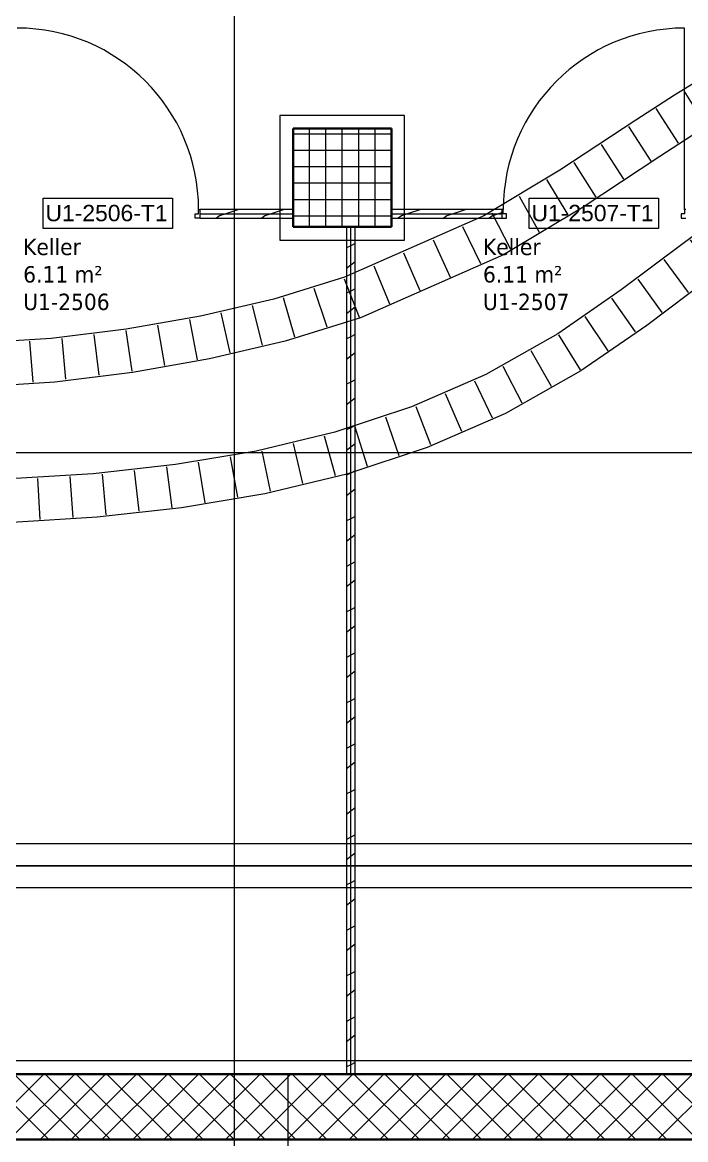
# Model space of a CAD drawing. Extents: x -1907 to 937, y -179 to 966.
# Drawn here: x -57.9 to 2.8, y 218.7 to 320.9 of the extents above; entities that cross this region are included whole.
import ezdxf
from ezdxf.lldxf.tags import DXFTag

# ---------------------------------------------------------------- set-up
doc = ezdxf.new("R2010")
doc.units = 0
doc.layers.get('0').update_dxf_attribs({"lineweight": 13})
for name, color, linetype, lineweight in [('A-AREA-____-IDEN', 7, 'Continuous', 5), ('A-DOOR-____-IDEN', 7, 'Continuous', 5), ('A-DOOR-FRAM-MCUT', 7, 'Continuous', 9), ('A-DOOR-OPNG-OTLN', 7, 'Continuous', 9), ('A-FLOR-____-OVHD', 7, 'Strichpunkt - Fein', 9), ('A-WALL-____-MCUT', 7, 'Continuous', 35), ('A-WALL-____-PATT', 7, 'Continuous', 35), ('A-WALL-FNSH-MCUT', 7, 'Continuous', 35), ('S-COLS-____-MCUT', 7, 'Continuous', 35), ('S-COLS-____-OTLN', 7, 'Continuous', 9), ('S-GRID-____-OTLN', 7, 'Continuous', 5)]:
    doc.layers.add(name, color=color, linetype=linetype, lineweight=lineweight)
doc.layers.add('EL01_WAN_Röhre Boden', color=7, linetype='Continuous', lineweight=13, true_color=0xff6666)
doc.styles.get("Standard").update_dxf_attribs({"font": 'arial.ttf'})
tags = doc.linetypes.add('_Rasterlinie_', pattern=[0.375, 0.2, -0.05, 0.075, -0.05]).pattern_tags.tags
tags[10:11] = [DXFTag(74, 4), DXFTag(75, 0), DXFTag(340, '0'), DXFTag(46, 1.0), DXFTag(50, 0.0), DXFTag(44, 0.0), DXFTag(45, 0.0)]
tags[8:9] = [DXFTag(74, 4), DXFTag(75, 0), DXFTag(340, '0'), DXFTag(46, 1.0), DXFTag(50, 0.0), DXFTag(44, 0.0), DXFTag(45, 0.0)]
tags[6:7] = [DXFTag(74, 4), DXFTag(75, 0), DXFTag(340, '0'), DXFTag(46, 1.0), DXFTag(50, 0.0), DXFTag(44, 0.0), DXFTag(45, 0.0)]
tags[4:5] = [DXFTag(74, 4), DXFTag(75, 0), DXFTag(340, '0'), DXFTag(46, 1.0), DXFTag(50, 0.0), DXFTag(44, 0.0), DXFTag(45, 0.0)]
tags = doc.linetypes.add('ACAD_ISO03W100', pattern=[30, 12, -18]).pattern_tags.tags
tags[6:7] = [DXFTag(74, 4), DXFTag(75, 0), DXFTag(340, '0'), DXFTag(46, 0.0), DXFTag(50, 0.0), DXFTag(44, 0.0), DXFTag(45, 0.0)]
tags[4:5] = [DXFTag(74, 4), DXFTag(75, 0), DXFTag(340, '0'), DXFTag(46, 0.0), DXFTag(50, 0.0), DXFTag(44, 0.0), DXFTag(45, 0.0)]
tags = doc.linetypes.add('Strichpunkt - Fein', pattern=[0.2, 0.1, -0.05, 0, -0.05]).pattern_tags.tags
tags[10:11] = [DXFTag(74, 4), DXFTag(75, 0), DXFTag(340, '0'), DXFTag(46, 1.0), DXFTag(50, 0.0), DXFTag(44, 0.0), DXFTag(45, 0.0)]
tags[8:9] = [DXFTag(74, 4), DXFTag(75, 0), DXFTag(340, '0'), DXFTag(46, 1.0), DXFTag(50, 0.0), DXFTag(44, 0.0), DXFTag(45, 0.0)]
tags[6:7] = [DXFTag(74, 4), DXFTag(75, 0), DXFTag(340, '0'), DXFTag(46, 1.0), DXFTag(50, 0.0), DXFTag(44, 0.0), DXFTag(45, 0.0)]
tags[4:5] = [DXFTag(74, 4), DXFTag(75, 0), DXFTag(340, '0'), DXFTag(46, 1.0), DXFTag(50, 0.0), DXFTag(44, 0.0), DXFTag(45, 0.0)]
tags = doc.linetypes.add('STRICHPUNKT2', pattern=[12.7, 6.35, -3.175, 0, -3.175]).pattern_tags.tags
tags[10:11] = [DXFTag(74, 4), DXFTag(75, 0), DXFTag(340, '0'), DXFTag(46, 0.0), DXFTag(50, 0.0), DXFTag(44, 0.0), DXFTag(45, 0.0)]
tags[8:9] = [DXFTag(74, 4), DXFTag(75, 0), DXFTag(340, '0'), DXFTag(46, 0.0), DXFTag(50, 0.0), DXFTag(44, 0.0), DXFTag(45, 0.0)]
tags[6:7] = [DXFTag(74, 4), DXFTag(75, 0), DXFTag(340, '0'), DXFTag(46, 0.0), DXFTag(50, 0.0), DXFTag(44, 0.0), DXFTag(45, 0.0)]
tags[4:5] = [DXFTag(74, 4), DXFTag(75, 0), DXFTag(340, '0'), DXFTag(46, 0.0), DXFTag(50, 0.0), DXFTag(44, 0.0), DXFTag(45, 0.0)]

# ---------------------------------------------------------------- blocks, each defined once
blk = doc.blocks.new('Referenz-A0UJ2810XE', base_point=(-1920.13, -159.41))
at = {"layer": 'A-DOOR-____-IDEN', "color": 0, "linetype": 'Continuous', "ltscale": 0.13}
for p, q in [((-55.98, 304.84), (-44.14, 304.84)), ((-55.98, 302.06), (-55.98, 304.84)), ((-44.14, 304.84), (-44.14, 302.06)), ((-11.48, 304.84), (0.36, 304.84)), ((-11.48, 302.06), (-11.48, 304.84)), ((0.36, 304.84), (0.36, 302.06)), ((-44.14, 302.06), (-55.98, 302.06)), ((0.36, 302.06), (-11.48, 302.06))]:
    blk.add_line(p, q, dxfattribs=at)
at = {"layer": 'A-DOOR-FRAM-MCUT', "color": 0, "linetype": 'Continuous', "ltscale": 0.13}
for p, q in [((-41.76, 303.4), (-41.76, 303.8)), ((-41.76, 303.8), (-41.66, 303.8)), ((-13.86, 303.8), (-13.96, 303.8)), ((-13.86, 303.4), (-13.86, 303.8)), ((2.84, 303.8), (2.74, 303.8)), ((2.74, 303.8), (2.74, 303.4)), ((-42.06, 303.4), (-41.76, 303.4)), ((-42.06, 303), (-42.06, 303.4)), ((-41.66, 303), (-42.06, 303)), ((-13.96, 303), (-13.56, 303)), ((-13.56, 303.4), (-13.86, 303.4)), ((-13.56, 303), (-13.56, 303.4)), ((2.74, 303.4), (2.44, 303.4)), ((2.44, 303.4), (2.44, 303)), ((2.44, 303), (2.84, 303))]:
    blk.add_line(p, q, dxfattribs=at)
at = {"layer": 'A-DOOR-OPNG-OTLN', "color": 0, "linetype": 'Continuous', "ltscale": 0.13}
blk.add_line((2.74, 303.8), (2.74, 320.4), dxfattribs=at)
for centre, major_axis in [((-58.36, 303.8), (16.6, 0)), ((2.74, 303.8), (0, 16.6))]:
    blk.add_ellipse(centre, major_axis=major_axis, ratio=1, start_param=0, end_param=1.570796, dxfattribs=at)
at = {"layer": 'A-FLOR-____-OVHD', "color": 0, "linetype": 'Strichpunkt - Fein', "ltscale": 0.13}
for p, q in [((-22.91, 312.4), (-34.31, 312.4)), ((-34.31, 312.4), (-34.31, 301)), ((-22.91, 301), (-22.91, 312.4)), ((-34.31, 301), (-22.91, 301)), ((30.44, 225.85), (-186.86, 225.85)), ((-33.56, 224.65), (-797.46, 224.65)), ((-33.56, -88.95), (-33.56, 224.65))]:
    blk.add_line(p, q, dxfattribs=at)
at = {"layer": 'A-WALL-____-MCUT', "color": 0, "linetype": 'Continuous', "lineweight": 9, "ltscale": 0.13}
for p, q in [((-41.66, 303.4), (-33.11, 303.4)), ((-24.11, 303.4), (-13.96, 303.4)), ((-27.81, 224.65), (-27.81, 302.2))]:
    blk.add_line(p, q, dxfattribs=at)
at = {"layer": 'A-WALL-____-MCUT', "color": 0, "linetype": 'Continuous', "ltscale": 0.35}
for p, q in [((68.34, 224.65), (-91.91, 224.65)), ((-307.66, 218.65), (68.34, 218.65))]:
    blk.add_line(p, q, dxfattribs=at)
at = {"layer": 'A-WALL-____-PATT', "color": 0, "linetype": 'Continuous', "lineweight": 9, "ltscale": 0.13}
for p, q in [((-38.07, 303.8), (-39.27, 303.4)), ((-33.91, 303.8), (-35.11, 303.4)), ((-21.42, 303.8), (-22.62, 303.4)), ((-17.25, 303.8), (-18.45, 303.4)), ((-39.84, 303.21), (-40.13, 303)), ((-39.27, 303.4), (-39.85, 303.21)), ((-35.68, 303.21), (-35.96, 303)), ((-35.11, 303.4), (-35.69, 303.21)), ((-23.18, 303.21), (-23.47, 303)), ((-22.62, 303.4), (-23.19, 303.21)), ((-19.02, 303.22), (-19.3, 303)), ((-18.45, 303.4), (-19.03, 303.21)), ((-14.85, 303.22), (-15.14, 303)), ((-14.29, 303.4), (-14.86, 303.21)), ((-13.96, 303.51), (-14.29, 303.4)), ((-27.81, 300.48), (-28.21, 300.28)), ((-27.41, 300.68), (-27.81, 300.48)), ((-27.81, 298.7), (-28.21, 298.4)), ((-27.41, 299), (-27.81, 298.7)), ((-27.81, 296.32), (-28.21, 296.12)), ((-27.41, 296.52), (-27.81, 296.32)), ((-27.41, 294.84), (-27.81, 294.54)), ((-27.81, 294.54), (-28.21, 294.24)), ((-27.81, 292.15), (-28.21, 291.95)), ((-27.41, 292.35), (-27.81, 292.15)), ((-27.41, 290.67), (-27.81, 290.37)), ((-27.81, 290.37), (-28.21, 290.07)), ((-27.81, 287.99), (-28.21, 287.79)), ((-27.41, 288.19), (-27.81, 287.99)), ((-27.41, 286.51), (-27.81, 286.21)), ((-27.81, 286.21), (-28.21, 285.91)), ((-27.81, 283.82), (-28.21, 283.62)), ((-27.41, 284.02), (-27.81, 283.82)), ((-27.41, 282.34), (-27.81, 282.04)), ((-27.81, 282.04), (-28.21, 281.74)), ((-27.81, 279.66), (-28.21, 279.46)), ((-27.41, 279.86), (-27.81, 279.66)), ((-27.81, 277.88), (-28.21, 277.58)), ((-27.41, 278.18), (-27.81, 277.88)), ((-27.81, 275.49), (-28.21, 275.29)), ((-27.41, 275.69), (-27.81, 275.49)), ((-27.81, 273.71), (-28.21, 273.41)), ((-27.41, 274.01), (-27.81, 273.71)), ((-27.81, 271.33), (-28.21, 271.13)), ((-27.41, 271.53), (-27.81, 271.33)), ((-27.81, 269.55), (-28.21, 269.25)), ((-27.41, 269.85), (-27.81, 269.55)), ((-27.81, 267.16), (-28.21, 266.96)), ((-27.41, 267.36), (-27.81, 267.16)), ((-27.81, 265.38), (-28.21, 265.08)), ((-27.41, 265.68), (-27.81, 265.38)), ((-27.81, 263), (-28.21, 262.8)), ((-27.41, 263.2), (-27.81, 263)), ((-27.81, 261.22), (-28.21, 260.92)), ((-27.41, 261.52), (-27.81, 261.22)), ((-27.81, 258.83), (-28.21, 258.63)), ((-27.41, 259.03), (-27.81, 258.83)), ((-27.81, 257.05), (-28.21, 256.75)), ((-27.41, 257.35), (-27.81, 257.05)), ((-27.81, 254.67), (-28.21, 254.47)), ((-27.41, 254.87), (-27.81, 254.67)), ((-27.81, 252.89), (-28.21, 252.59)), ((-27.41, 253.19), (-27.81, 252.89)), ((-27.41, 250.7), (-27.81, 250.5)), ((-27.81, 250.5), (-28.21, 250.3)), ((-27.81, 248.72), (-28.21, 248.42)), ((-27.41, 249.02), (-27.81, 248.72)), ((-27.41, 246.54), (-27.81, 246.34)), ((-27.81, 246.34), (-28.21, 246.14)), ((-27.81, 244.56), (-28.21, 244.26)), ((-27.41, 244.86), (-27.81, 244.56)), ((-27.81, 242.17), (-28.21, 241.97)), ((-27.41, 242.37), (-27.81, 242.17)), ((-27.81, 240.39), (-28.21, 240.09)), ((-27.41, 240.69), (-27.81, 240.39)), ((-27.81, 238.01), (-28.21, 237.81)), ((-27.41, 238.21), (-27.81, 238.01)), ((-27.41, 236.53), (-27.81, 236.23)), ((-27.81, 236.23), (-28.21, 235.93)), ((-27.81, 233.84), (-28.21, 233.64)), ((-27.41, 234.04), (-27.81, 233.84)), ((-27.41, 232.36), (-27.81, 232.06)), ((-27.81, 232.06), (-28.21, 231.76)), ((-27.81, 229.68), (-28.21, 229.48)), ((-27.41, 229.88), (-27.81, 229.68)), ((-27.41, 228.2), (-27.81, 227.9)), ((-27.81, 227.9), (-28.21, 227.6)), ((-27.81, 225.51), (-28.21, 225.31)), ((-27.41, 225.71), (-27.81, 225.51)), ((-61.93, 218.65), (-55.93, 224.65)), ((-55.47, 218.65), (-61.47, 224.65)), ((-59.1, 218.65), (-53.1, 224.65)), ((-52.64, 218.65), (-58.64, 224.65)), ((-56.27, 218.65), (-50.27, 224.65)), ((-49.81, 218.65), (-55.81, 224.65)), ((-53.44, 218.65), (-47.44, 224.65)), ((-46.98, 218.65), (-52.98, 224.65)), ((-50.61, 218.65), (-44.61, 224.65)), ((-44.16, 218.65), (-50.16, 224.65)), ((-47.78, 218.65), (-41.78, 224.65)), ((-41.33, 218.65), (-47.33, 224.65)), ((-44.95, 218.65), (-38.95, 224.65)), ((-38.5, 218.65), (-44.5, 224.65)), ((-42.13, 218.65), (-36.13, 224.65)), ((-35.67, 218.65), (-41.67, 224.65)), ((-34.49, 220.3), (-38.84, 224.65)), ((-34.49, 223.13), (-36.01, 224.65)), ((-34.49, 223.46), (-33.3, 224.65)), ((-34.49, 220.63), (-30.47, 224.65)), ((-33.64, 218.65), (-27.64, 224.65)), ((-27.18, 218.65), (-33.18, 224.65)), ((-30.81, 218.65), (-24.81, 224.65)), ((-24.36, 218.65), (-30.36, 224.65)), ((-27.98, 218.65), (-21.98, 224.65)), ((-21.53, 218.65), (-27.53, 224.65)), ((-25.16, 218.65), (-19.16, 224.65)), ((-18.7, 218.65), (-24.7, 224.65)), ((-22.33, 218.65), (-16.33, 224.65)), ((-15.87, 218.65), (-21.87, 224.65)), ((-19.5, 218.65), (-13.5, 224.65)), ((-13.04, 218.65), (-19.04, 224.65)), ((-16.67, 218.65), (-10.67, 224.65)), ((-10.21, 218.65), (-16.21, 224.65)), ((-13.84, 218.65), (-7.84, 224.65)), ((-7.39, 218.65), (-13.39, 224.65)), ((-11.01, 218.65), (-5.01, 224.65)), ((-4.56, 218.65), (-10.56, 224.65)), ((-8.19, 218.65), (-2.19, 224.65)), ((-1.73, 218.65), (-7.73, 224.65)), ((-5.36, 218.65), (0.64, 224.65)), ((1.1, 218.65), (-4.9, 224.65)), ((-2.53, 218.65), (3.47, 224.65)), ((3.93, 218.65), (-2.07, 224.65)), ((0.3, 218.65), (6.3, 224.65)), ((6.76, 218.65), (0.76, 224.65)), ((-39.3, 218.65), (-34.49, 223.46)), ((-30.01, 218.65), (-34.49, 223.13)), ((-36.47, 218.65), (-34.49, 220.63)), ((-32.84, 218.65), (-34.49, 220.3))]:
    blk.add_line(p, q, dxfattribs=at)
at = {"layer": 'A-WALL-FNSH-MCUT', "color": 0, "linetype": 'Continuous', "lineweight": 9, "ltscale": 0.13}
for p, q in [((-33.11, 303.8), (-41.66, 303.8)), ((-41.66, 303.8), (-41.66, 303)), ((-33.11, 303), (-33.11, 303.8)), ((-13.96, 303.8), (-24.11, 303.8)), ((-24.11, 303.8), (-24.11, 303)), ((-13.96, 303), (-13.96, 303.8)), ((-41.66, 303), (-33.11, 303)), ((-24.11, 303), (-13.96, 303)), ((-28.21, 302.2), (-28.21, 224.65)), ((-27.41, 302.2), (-28.21, 302.2)), ((-27.41, 224.65), (-27.41, 302.2))]:
    blk.add_line(p, q, dxfattribs=at)
at = {"layer": 'S-COLS-____-MCUT', "color": 0, "linetype": 'Continuous', "ltscale": 0.35}
for p, q in [((-24.11, 311.2), (-33.11, 311.2)), ((-33.11, 311.2), (-33.11, 302.2)), ((-24.11, 302.2), (-24.11, 311.2)), ((-33.11, 302.2), (-24.11, 302.2))]:
    blk.add_line(p, q, dxfattribs=at)
at = {"layer": 'S-COLS-____-OTLN', "color": 0, "linetype": 'Continuous', "ltscale": 0.13}
for p, q in [((-33.1, 302.2), (-33.1, 311.2)), ((-31.6, 302.2), (-31.6, 311.2)), ((-30.1, 302.2), (-30.1, 311.2)), ((-28.6, 302.2), (-28.6, 311.2)), ((-27.1, 302.2), (-27.1, 311.2)), ((-25.6, 302.2), (-25.6, 311.2)), ((-33.11, 310.72), (-24.11, 310.72)), ((-33.11, 309.22), (-24.11, 309.22)), ((-33.11, 307.72), (-24.11, 307.72)), ((-33.11, 306.22), (-24.11, 306.22)), ((-33.11, 304.72), (-24.11, 304.72)), ((-33.11, 303.22), (-24.11, 303.22))]:
    blk.add_line(p, q, dxfattribs=at)
at = {"layer": 'S-GRID-____-OTLN', "color": 0, "linetype": '_Rasterlinie_', "ltscale": 0.13}
for p, q in [((-38.46, 186.65), (-38.46, 950.47)), ((-944.26, 281.55), (300.93, 281.55)), ((-944.26, 218.65), (300.93, 218.65))]:
    blk.add_line(p, q, dxfattribs=at)
at = {"layer": 'A-AREA-____-IDEN', "color": 0, "linetype": 'Continuous', "ltscale": 0.13, "char_height": 1.5, "attachment_point": 1}
for s, insert in [('{\\W0.9;\\fVerdana;Keller}', (-57.82, 301.12)), ('{\\W0.9;\\fVerdana;Keller}', (-15.72, 301.12)), ('{\\W0.9;\\fVerdana;6.11 m²}', (-57.82, 298.61)), ('{\\W0.9;\\fVerdana;6.11 m²}', (-15.72, 298.61)), ('{\\W0.9;\\fVerdana;U1-2506}', (-57.82, 296.09)), ('{\\W0.9;\\fVerdana;U1-2507}', (-15.72, 296.09))]:
    blk.add_mtext(s, dxfattribs=dict(at, insert=insert))
at = {"layer": 'A-DOOR-____-IDEN', "color": 0, "linetype": 'Continuous', "ltscale": 0.13, "char_height": 1.5, "attachment_point": 1}
for s, insert in [('{\\fArial;U1-2506-T1}', (-55.78, 304.22)), ('{\\fArial;U1-2507-T1}', (-11.28, 304.22))]:
    blk.add_mtext(s, dxfattribs=dict(at, insert=insert))
blk = doc.blocks.new('Wickelfalzrohr-A0UJ282OXE', base_point=(-64.17, 241.73))
at = {"color": 0, "linetype": 'ByBlock', "lineweight": -2, "ltscale": 0.13}
for p, q in [((55.83, 245.73), (-64.17, 245.73)), ((-64.17, 245.73), (-64.17, 244.56)), ((55.83, 245.73), (55.83, 244.56)), ((-64.17, 244.56), (-64.17, 242.9)), ((55.83, 244.56), (55.83, 242.9)), ((-64.17, 242.9), (-64.17, 241.73)), ((55.83, 242.9), (55.83, 241.73)), ((-64.17, 241.73), (55.83, 241.73))]:
    blk.add_line(p, q, dxfattribs=at)
at = {"color": 0, "linetype": 'STRICHPUNKT2', "lineweight": 25, "ltscale": 0.25}
blk.add_line((55.83, 243.73), (-64.17, 243.73), dxfattribs=at)
blk = doc.blocks.new('Flexrohr-A0UJ288AXE', base_point=(-97.5, 286.84))
at = {"color": 0, "linetype": 'ByBlock', "lineweight": -2, "ltscale": 0.13}
for p, q in [((23.13, 323.66), (20.44, 323.1)), ((22.39, 323.39), (23.1, 319.69)), ((25.88, 324.02), (23.13, 323.66)), ((25.53, 323.85), (25.89, 320.11)), ((28.7, 324.14), (25.88, 324.02)), ((17.81, 322.34), (15.23, 321.42)), ((20.44, 323.1), (17.81, 322.34)), ((19.32, 322.65), (20.34, 319.03)), ((15.23, 321.42), (12.7, 320.35)), ((16.34, 321.69), (17.62, 318.15)), ((12.7, 320.35), (10.22, 319.15)), ((13.44, 320.53), (14.94, 317.08)), ((28.7, 320.14), (26.23, 320.03)), ((10.22, 319.15), (7.78, 317.85)), ((10.63, 319.22), (12.31, 315.85)), ((21.4, 319.21), (19.03, 318.53)), ((23.8, 319.72), (21.4, 319.21)), ((26.23, 320.03), (23.8, 319.72)), ((19.03, 318.53), (16.69, 317.69)), ((7.78, 317.85), (5.36, 316.46)), ((7.91, 317.78), (9.73, 314.49)), ((16.69, 317.69), (14.35, 316.7)), ((5.36, 316.46), (1.81, 314.26)), ((5.25, 316.25), (7.19, 313.03)), ((14.35, 316.7), (12.03, 315.58)), ((12.03, 315.58), (9.72, 314.35)), ((1.81, 314.26), (-1.71, 311.98)), ((2.67, 314.66), (4.67, 311.47)), ((9.72, 314.35), (7.42, 313.03)), ((0.12, 313.03), (2.16, 309.86)), ((7.42, 313.03), (3.95, 310.89)), ((-1.71, 311.98), (-8.68, 307.39)), ((-2.4, 311.38), (-0.34, 308.23)), ((3.95, 310.89), (0.48, 308.63)), ((-4.89, 309.74), (-2.86, 306.58)), ((-7.39, 308.1), (-5.38, 304.92)), ((0.48, 308.63), (-6.55, 304.01)), ((-8.68, 307.39), (-15.63, 303.21)), ((-9.89, 306.53), (-7.95, 303.31)), ((-12.41, 305.02), (-10.58, 301.73)), ((-6.55, 304.01), (-13.85, 299.63)), ((-15.63, 303.21), (-28.4, 297.59)), ((-14.92, 303.5), (-13.21, 300.15)), ((-17.58, 302.23), (-15.95, 298.84)), ((-20.29, 301.03), (-18.73, 297.61)), ((-23.01, 299.83), (-21.5, 296.39)), ((-13.85, 299.63), (-26.93, 293.87)), ((-25.72, 298.64), (-24.28, 295.17)), ((-28.4, 297.59), (-34.88, 295.6)), ((-31.22, 296.6), (-30.01, 293.04)), ((-28.44, 297.45), (-27.06, 293.95)), ((-34.88, 295.6), (-41.58, 294.02)), ((-34, 295.75), (-32.97, 292.13)), ((-36.85, 295.02), (-35.93, 291.37)), ((-41.58, 294.02), (-48.39, 292.84)), ((-42.6, 293.72), (-41.88, 290.03)), ((-39.72, 294.34), (-38.9, 290.67)), ((-26.93, 293.87), (-33.84, 291.74)), ((-48.39, 292.84), (-55.26, 291.99)), ((-48.43, 292.71), (-47.88, 288.99)), ((-45.51, 293.22), (-44.88, 289.51)), ((-55.26, 291.99), (-69.31, 291.07)), ((-60.22, 291.54), (-59.96, 287.79)), ((-57.24, 291.74), (-56.95, 287.99)), ((-54.28, 291.99), (-53.93, 288.25)), ((-51.35, 292.35), (-50.9, 288.62)), ((-33.84, 291.74), (-40.77, 290.11)), ((-97.5, 290.87), (-97.5, 286.87)), ((-83.44, 290.84), (-97.5, 290.87)), ((-96.07, 290.74), (-96.07, 286.98)), ((-93.07, 290.74), (-93.06, 286.98)), ((-90.07, 290.73), (-90.06, 286.97)), ((-87.08, 290.73), (-87.06, 286.97)), ((-84.08, 290.72), (-84.05, 286.96)), ((-69.31, 291.07), (-83.44, 290.84)), ((-81.09, 290.76), (-81.04, 287)), ((-78.1, 290.81), (-78.03, 287.05)), ((-75.12, 290.86), (-75.02, 287.1)), ((-72.13, 290.9), (-72, 287.15)), ((-69.15, 290.96), (-68.99, 287.2)), ((-66.17, 291.15), (-65.98, 287.4)), ((-63.19, 291.35), (-62.97, 287.6)), ((-40.77, 290.11), (-47.8, 288.88)), ((-47.8, 288.88), (-54.92, 288)), ((-54.92, 288), (-69.15, 287.07)), ((-83.42, 286.84), (-97.5, 286.87)), ((-69.15, 287.07), (-83.42, 286.84))]:
    blk.add_line(p, q, dxfattribs=at)
blk.add_ellipse((28.7, 322.14), major_axis=(0, -2), ratio=0.047662, dxfattribs=at)
blk = doc.blocks.new('Flexrohr-A0UJ28IYXE', base_point=(-97.5, 274.92))
at = {"color": 0, "linetype": 'ByBlock', "lineweight": -2, "ltscale": 0.13}
for p, q in [((26.17, 312.08), (23.78, 311.74)), ((28.62, 312.19), (26.17, 312.08)), ((21.46, 311.21), (19.2, 310.5)), ((23.78, 311.74), (21.46, 311.21)), ((22.25, 311.27), (23.13, 307.61)), ((25.41, 311.85), (25.86, 308.12)), ((19.2, 310.5), (16.99, 309.64)), ((19.18, 310.37), (20.44, 306.82)), ((16.99, 309.64), (14.84, 308.63)), ((16.26, 309.17), (17.82, 305.74)), ((14.84, 308.63), (12.74, 307.51)), ((26.54, 308.09), (24.51, 307.81)), ((28.62, 308.19), (26.54, 308.09)), ((12.74, 307.51), (10.67, 306.29)), ((13.46, 307.76), (15.25, 304.46)), ((22.5, 307.35), (20.53, 306.73)), ((24.51, 307.81), (22.5, 307.35)), ((10.67, 306.29), (8.64, 304.98)), ((10.78, 306.21), (12.75, 303.01)), ((18.57, 305.96), (16.63, 305.05)), ((20.53, 306.73), (18.57, 305.96)), ((8.64, 304.98), (5.66, 302.93)), ((16.63, 305.05), (14.7, 304.03)), ((8.19, 304.53), (10.3, 301.42)), ((14.7, 304.03), (12.77, 302.89)), ((5.66, 302.93), (2.72, 300.77)), ((5.69, 302.8), (7.87, 299.74)), ((12.77, 302.89), (10.87, 301.66)), ((2.72, 300.77), (-3.07, 296.44)), ((3.25, 301.01), (5.48, 297.98)), ((10.87, 301.66), (7.99, 299.67)), ((7.99, 299.67), (5.11, 297.56)), ((0.84, 299.22), (3.07, 296.19)), ((-1.55, 297.43), (0.66, 294.38)), ((5.11, 297.56), (-0.73, 293.19)), ((-3.07, 296.44), (-8.88, 292.41)), ((-3.95, 295.68), (-1.79, 292.61)), ((-6.38, 294), (-4.3, 290.87)), ((-0.73, 293.19), (-6.76, 289.02)), ((-8.88, 292.41), (-15.45, 288.7)), ((-8.8, 292.32), (-6.81, 289.13)), ((-11.35, 290.88), (-9.48, 287.62)), ((-13.9, 289.44), (-12.15, 286.11)), ((-15.45, 288.7), (-22.25, 285.74)), ((-6.76, 289.02), (-13.66, 285.13)), ((-16.51, 288.11), (-14.88, 284.72)), ((-19.19, 286.94), (-17.7, 283.49)), ((-22.25, 285.74), (-29.27, 283.42)), ((-21.87, 285.77), (-20.52, 282.27)), ((-24.65, 284.82), (-23.41, 281.27)), ((-13.66, 285.13), (-20.82, 282)), ((-29.27, 283.42), (-36.49, 281.68)), ((-27.44, 283.9), (-26.33, 280.31)), ((-33.11, 282.38), (-32.23, 278.72)), ((-30.25, 283.07), (-29.26, 279.44)), ((-36.49, 281.68), (-43.88, 280.44)), ((-35.97, 281.68), (-35.2, 278)), ((-20.82, 282), (-28.18, 279.58)), ((-43.88, 280.44), (-51.4, 279.61)), ((-41.79, 280.67), (-41.2, 276.95)), ((-38.88, 281.16), (-38.2, 277.46)), ((-51.4, 279.61), (-59.02, 279.13)), ((-53.56, 279.36), (-53.28, 275.61)), ((-50.6, 279.58), (-50.25, 275.84)), ((-47.65, 279.9), (-47.23, 276.17)), ((-44.71, 280.23), (-44.21, 276.5)), ((-28.18, 279.58), (-35.69, 277.76)), ((-97.5, 279.14), (-97.5, 275.14)), ((-82.18, 278.98), (-97.5, 279.14)), ((-95.4, 278.99), (-95.4, 275.23)), ((-92.4, 278.96), (-92.41, 275.2)), ((-89.39, 278.93), (-89.41, 275.17)), ((-86.39, 278.9), (-86.41, 275.14)), ((-83.39, 278.87), (-83.41, 275.11)), ((-66.7, 278.92), (-82.18, 278.98)), ((-80.39, 278.85), (-80.41, 275.09)), ((-77.4, 278.84), (-77.41, 275.08)), ((-74.4, 278.83), (-74.4, 275.07)), ((-71.41, 278.82), (-71.4, 275.06)), ((-68.41, 278.81), (-68.39, 275.05)), ((-59.02, 279.13), (-66.7, 278.92)), ((-65.43, 278.84), (-65.38, 275.08)), ((-62.46, 278.92), (-62.35, 275.16)), ((-59.49, 279), (-59.32, 275.25)), ((-56.52, 279.17), (-56.3, 275.42)), ((-35.69, 277.76), (-43.33, 276.48)), ((-43.33, 276.48), (-51.06, 275.63)), ((-82.21, 274.98), (-97.5, 275.14)), ((-58.84, 275.14), (-66.67, 274.92)), ((-51.06, 275.63), (-58.84, 275.14)), ((-66.67, 274.92), (-82.21, 274.98))]:
    blk.add_line(p, q, dxfattribs=at)
blk.add_ellipse((28.62, 310.19), major_axis=(0, -2), ratio=0.047662, dxfattribs=at)

msp = doc.modelspace()

# ---------------------------------------------------------------- block references
at = {"color": 9, "lineweight": 25, "ltscale": 0.25, "true_color": 0xc0c0c0}
msp.add_blockref('Referenz-A0UJ2810XE', (-1920.13, -159.41), dxfattribs=at)
at = {"layer": 'EL01_WAN_Röhre Boden', "color": 1, "linetype": 'ACAD_ISO03W100', "ltscale": 1.3, "true_color": 0xff0000}
for name, p in [('Flexrohr-A0UJ288AXE', (-97.5, 286.84)), ('Flexrohr-A0UJ28IYXE', (-97.5, 274.92))]:
    msp.add_blockref(name, p, dxfattribs=at)
at = {"layer": 'EL01_WAN_Röhre Boden', "color": 1, "linetype": 'ACAD_ISO03W100', "ltscale": 0.13, "true_color": 0xff0000}
msp.add_blockref('Wickelfalzrohr-A0UJ282OXE', (-64.17, 241.73), dxfattribs=at)

doc.saveas('drawing.dxf')
